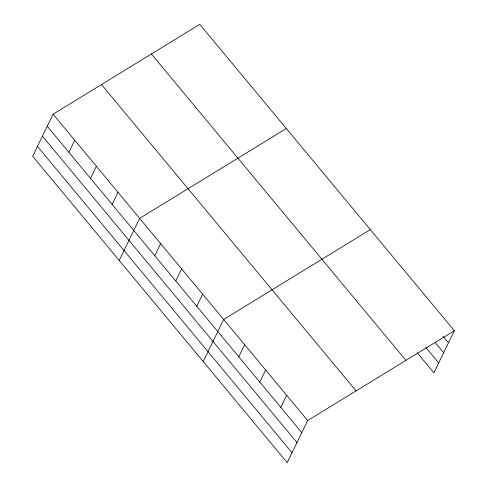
<?xml version="1.0" encoding="UTF-8"?>
<svg xmlns="http://www.w3.org/2000/svg" width="487" height="487" viewBox="0 0 487 487"><rect width="100%" height="100%" fill="white"/><g stroke="black" fill="none" stroke-linecap="round" stroke-linejoin="round"><path stroke-width="0.73" d="M53.095 114.183L32.653 156.284L287.227 462.65L307.668 420.555L454.347 330.716L199.773 24.35L53.095 114.183L307.668 420.555M68.868 152.309L74.736 140.226M90.509 178.352L96.377 166.268M112.144 204.394L118.012 192.31M119.212 260.448L139.653 218.353L286.326 128.513M154.787 255.712L160.655 243.628M175.789 280.987L181.657 268.903M196.791 306.262L202.659 294.178M203.219 361.549L223.661 319.454L370.333 229.614M238.794 356.813L244.663 344.729M259.796 382.088L265.665 370.004M280.798 407.363L286.666 395.28M454.347 330.716L433.905 372.817L417.195 352.71M443.225 336.48L448.478 342.799M435.074 342.367L443.669 352.704M425.827 347.401L438.714 362.912M151.372 53.996L405.939 360.362M101.503 84.537L356.07 390.909M47.227 126.273L301.8 432.639M42.418 136.177L296.991 442.543M37.462 146.38L292.036 452.746"/></g></svg>
